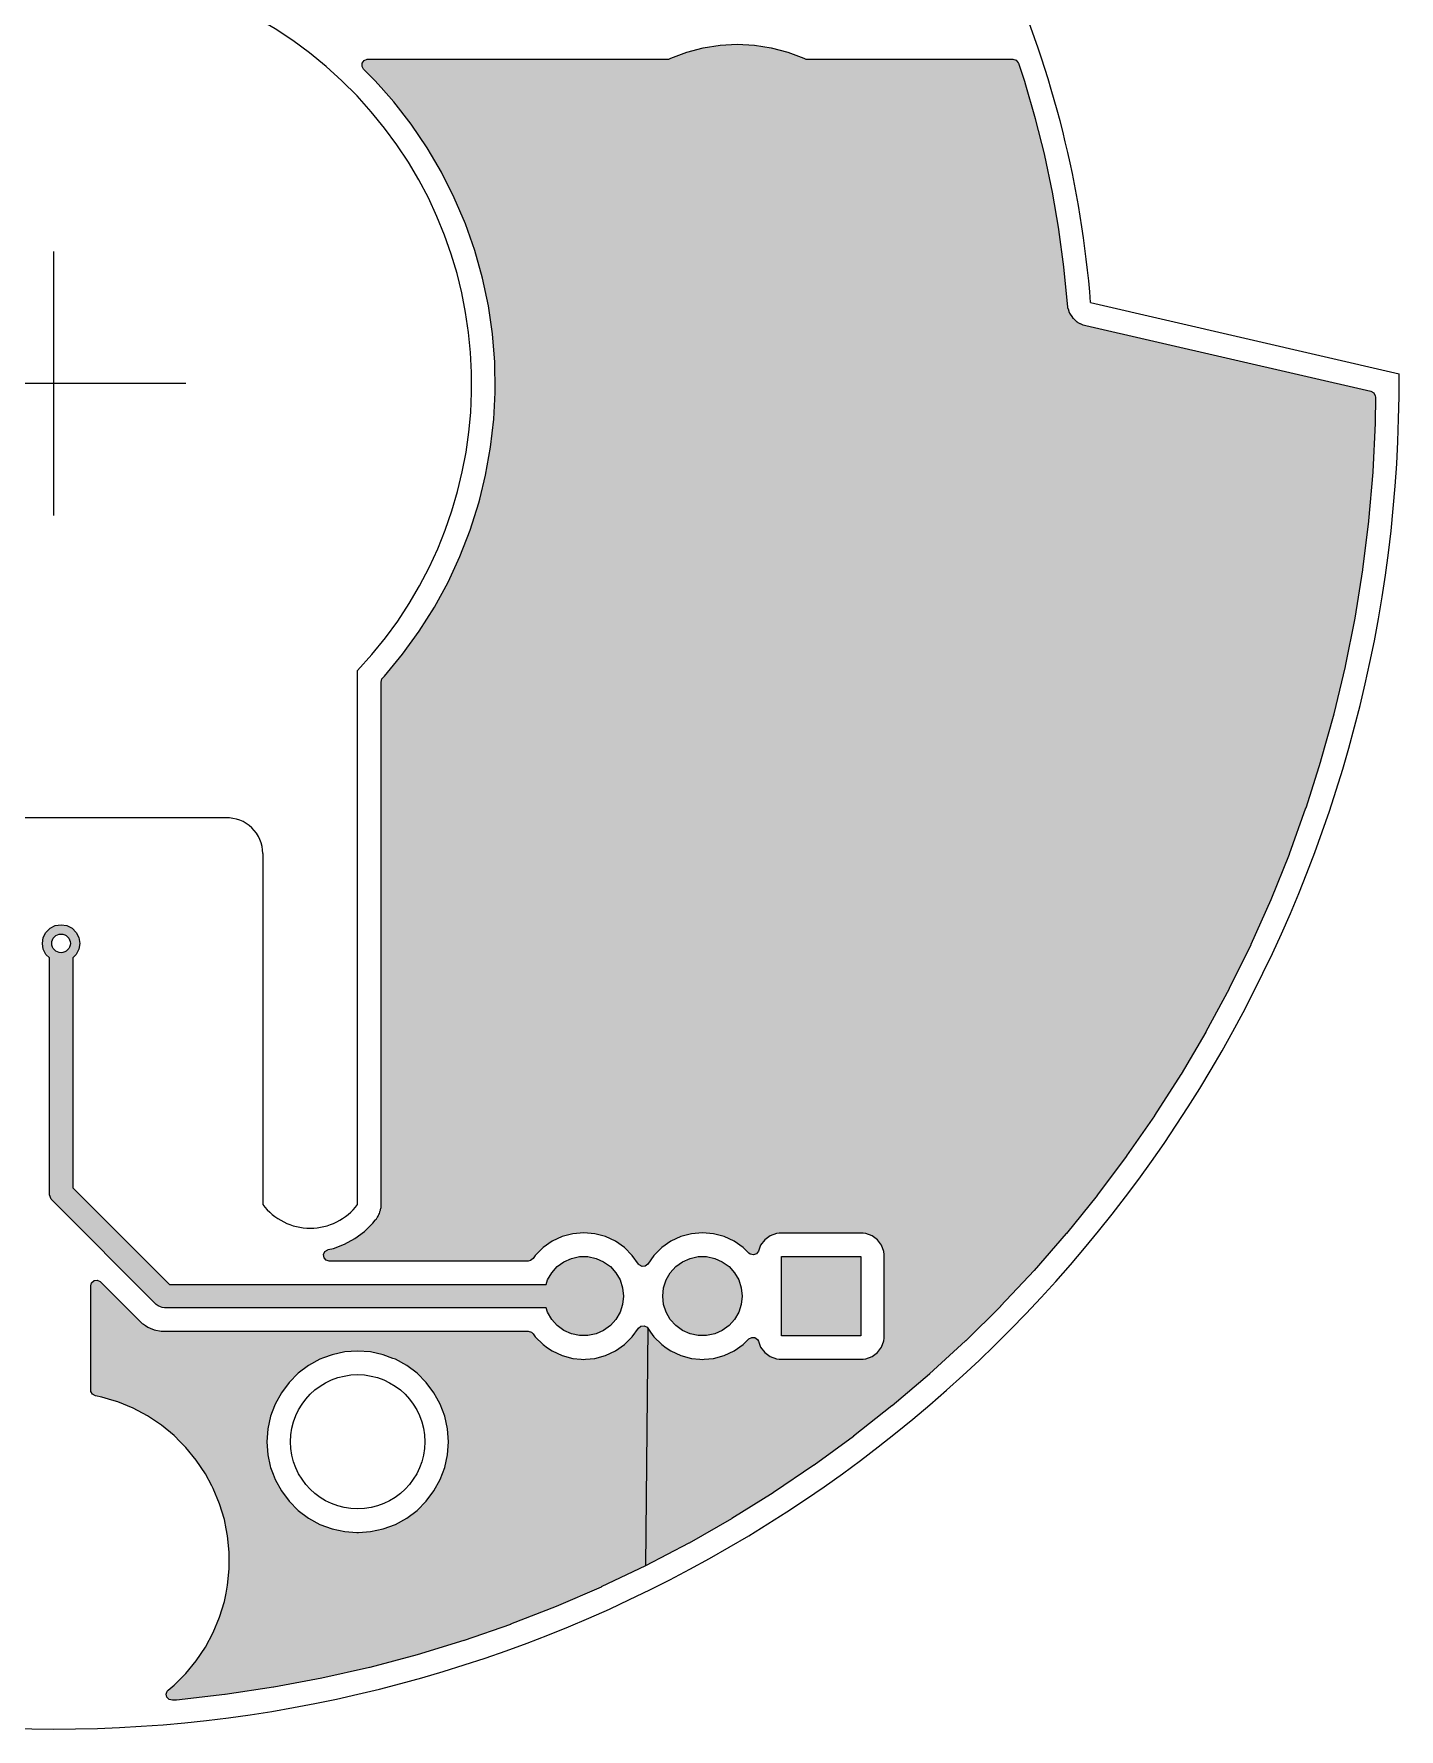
# Model space of a CAD drawing. Header units: millimetres. Extents: x -3894 to -3474, y -291 to 6.
# Drawn here: x -3616.8 to -3558.3, y -132.5 to -59.9 of the extents above; entities that cross this region are included whole.
import ezdxf

# ---------------------------------------------------------------- set-up
doc = ezdxf.new("R2010")
doc.units = ezdxf.units.MM
doc.layers.add('BLACK', color=7, linetype='Continuous')

msp = doc.modelspace()

# ---------------------------------------------------------------- hatches: boundary and pattern name
h = msp.add_hatch(color=256)
h.dxf.hatch_style = 1
h.paths.add_polyline_path([(-3564.667, -98.941), (-3564.663, -98.932), (-3563.811, -97.022), (-3563.807, -97.013), (-3563.026, -95.072), (-3563.023, -95.064), (-3562.314, -93.095), (-3562.311, -93.086), (-3561.676, -91.093), (-3561.673, -91.084), (-3561.113, -89.068), (-3561.11, -89.059), (-3560.625, -87.024), (-3560.623, -87.015), (-3560.214, -84.963), (-3560.212, -84.954), (-3559.879, -82.889), (-3559.878, -82.88), (-3559.621, -80.803), (-3559.62, -80.794), (-3559.442, -78.709), (-3559.441, -78.7), (-3559.34, -76.61), (-3559.339, -76.601), (-3559.327, -75.491), (-3559.332, -75.438), (-3559.397, -75.315), (-3559.519, -75.246), (-3571.721, -72.43), (-3571.732, -72.427), (-3571.732, -72.427), (-3571.839, -72.408), (-3571.873, -72.396), (-3571.969, -72.345), (-3571.978, -72.34), (-3572.076, -72.293), (-3572.106, -72.273), (-3572.186, -72.199), (-3572.193, -72.192), (-3572.276, -72.121), (-3572.299, -72.094), (-3572.357, -72.002), (-3572.363, -71.993), (-3572.425, -71.903), (-3572.44, -71.871), (-3572.472, -71.767), (-3572.475, -71.757), (-3572.51, -71.658), (-3572.511, -71.656), (-3572.518, -71.619), (-3572.522, -71.519), (-3572.523, -71.504), (-3572.676, -69.922), (-3572.677, -69.913), (-3572.891, -68.321), (-3572.892, -68.312), (-3573.165, -66.729), (-3573.167, -66.72), (-3573.498, -65.148), (-3573.5, -65.139), (-3573.89, -63.58), (-3573.892, -63.571), (-3574.339, -62.028), (-3574.342, -62.019), (-3574.611, -61.204), (-3574.621, -61.179), (-3574.713, -61.074), (-3574.847, -61.034), (-3583.713, -61.034), (-3583.801, -60.989), (-3584.485, -60.727), (-3585.193, -60.537), (-3585.917, -60.423), (-3586.648, -60.384), (-3587.38, -60.423), (-3588.104, -60.537), (-3588.812, -60.727), (-3589.496, -60.989), (-3589.584, -61.034), (-3602.475, -61.034), (-3602.494, -61.035), (-3602.625, -61.084), (-3602.708, -61.196), (-3602.718, -61.336), (-3602.65, -61.458), (-3602.164, -61.941), (-3601.902, -62.238), (-3601.358, -62.853), (-3600.613, -63.814), (-3599.93, -64.822), (-3599.744, -65.139), (-3599.314, -65.871), (-3598.767, -66.958), (-3598.291, -68.077), (-3597.887, -69.225), (-3597.559, -70.397), (-3597.306, -71.587), (-3597.131, -72.791), (-3597.033, -74.004), (-3597.014, -75.221), (-3597.017, -75.291), (-3597.073, -76.436), (-3597.21, -77.645), (-3597.425, -78.843), (-3597.676, -79.861), (-3597.716, -80.024), (-3598.082, -81.185), (-3598.523, -82.319), (-3599.035, -83.423), (-3599.618, -84.491), (-3600.268, -85.52), (-3600.982, -86.504), (-3601.759, -87.441), (-3601.836, -87.522), (-3601.864, -87.559), (-3601.903, -87.693), (-3601.903, -109.968), (-3601.901, -110.003), (-3601.895, -110.045), (-3601.902, -110.102), (-3601.903, -110.131), (-3601.903, -110.188), (-3601.915, -110.23), (-3601.921, -110.264), (-3601.926, -110.307), (-3601.948, -110.36), (-3601.957, -110.388), (-3601.972, -110.443), (-3601.993, -110.48), (-3602.009, -110.512), (-3602.025, -110.551), (-3602.059, -110.597), (-3602.075, -110.622), (-3602.103, -110.671), (-3602.134, -110.701), (-3602.157, -110.728), (-3602.255, -110.859), (-3602.614, -111.217), (-3603.019, -111.52), (-3603.463, -111.762), (-3603.937, -111.939), (-3604.17, -111.989), (-3604.187, -111.994), (-3604.305, -112.069), (-3604.363, -112.196), (-3604.343, -112.335), (-3604.252, -112.44), (-3604.118, -112.48), (-3595.597, -112.48), (-3595.503, -112.461), (-3595.394, -112.374), (-3595.299, -112.238), (-3594.965, -111.904), (-3594.578, -111.633), (-3594.149, -111.433), (-3593.693, -111.311), (-3593.222, -111.269), (-3592.751, -111.311), (-3592.295, -111.433), (-3591.866, -111.633), (-3591.479, -111.904), (-3591.145, -112.238), (-3590.885, -112.609), (-3590.852, -112.648), (-3590.727, -112.711), (-3590.588, -112.696), (-3590.479, -112.609), (-3590.219, -112.238), (-3589.885, -111.904), (-3589.498, -111.633), (-3589.069, -111.433), (-3588.613, -111.311), (-3588.142, -111.269), (-3587.671, -111.311), (-3587.215, -111.433), (-3586.786, -111.633), (-3586.399, -111.904), (-3586.155, -112.148), (-3586.099, -112.19), (-3585.962, -112.22), (-3585.831, -112.171), (-3585.748, -112.059), (-3585.65, -111.796), (-3585.477, -111.566), (-3585.247, -111.393), (-3584.977, -111.293), (-3584.858, -111.28), (-3584.858, -111.28), (-3581.266, -111.28), (-3581.266, -111.28), (-3581.266, -111.28), (-3581.266, -111.28), (-3581.147, -111.293), (-3581.147, -111.293), (-3580.877, -111.393), (-3580.647, -111.566), (-3580.474, -111.796), (-3580.374, -112.066), (-3580.371, -112.088), (-3580.361, -112.185), (-3580.361, -115.777), (-3580.374, -115.896), (-3580.474, -116.165), (-3580.647, -116.396), (-3580.877, -116.568), (-3581.147, -116.669), (-3581.266, -116.682), (-3584.858, -116.682), (-3584.963, -116.67), (-3584.977, -116.669), (-3584.977, -116.669), (-3585.247, -116.568), (-3585.477, -116.396), (-3585.65, -116.165), (-3585.748, -115.903), (-3585.781, -115.841), (-3585.893, -115.757), (-3586.033, -115.747), (-3586.155, -115.814), (-3586.399, -116.058), (-3586.786, -116.329), (-3587.215, -116.529), (-3587.671, -116.651), (-3588.064, -116.685), (-3588.142, -116.692), (-3588.249, -116.683), (-3588.613, -116.651), (-3589.069, -116.529), (-3589.498, -116.329), (-3589.691, -116.193), (-3589.885, -116.058), (-3590.219, -115.724), (-3590.361, -115.521), (-3590.479, -115.352), (-3590.583, -125.529), (-3590.575, -125.525), (-3588.721, -124.554), (-3588.713, -124.549), (-3586.897, -123.51), (-3586.89, -123.505), (-3585.113, -122.399), (-3585.106, -122.394), (-3583.372, -121.223), (-3583.364, -121.218), (-3581.675, -119.983), (-3581.668, -119.978), (-3580.026, -118.681), (-3580.019, -118.675), (-3578.426, -117.319), (-3578.419, -117.312), (-3576.877, -115.898), (-3576.871, -115.891), (-3575.383, -114.42), (-3575.377, -114.414), (-3573.944, -112.888), (-3573.938, -112.882), (-3572.564, -111.304), (-3572.558, -111.297), (-3571.243, -109.67), (-3571.237, -109.663), (-3569.983, -107.988), (-3569.978, -107.98), (-3568.787, -106.26), (-3568.782, -106.252), (-3567.656, -104.489), (-3567.651, -104.481), (-3566.591, -102.677), (-3566.587, -102.669), (-3565.595, -100.827), (-3565.59, -100.818)])
h = msp.add_hatch(color=256)
h.dxf.hatch_style = 1
h.paths.add_polyline_path([(-3581.362, -112.281), (-3584.762, -112.281), (-3584.762, -115.681), (-3581.362, -115.681)])
h.paths.add_polyline_path([(-3586.479, -113.627), (-3586.589, -113.289), (-3586.767, -112.982), (-3587.004, -112.717), (-3587.292, -112.509), (-3587.617, -112.364), (-3587.964, -112.29), (-3588.32, -112.29), (-3588.667, -112.364), (-3588.992, -112.509), (-3589.28, -112.717), (-3589.517, -112.982), (-3589.695, -113.289), (-3589.805, -113.627), (-3589.842, -113.981), (-3589.805, -114.334), (-3589.695, -114.672), (-3589.517, -114.98), (-3589.28, -115.244), (-3588.992, -115.453), (-3588.667, -115.598), (-3588.32, -115.671), (-3587.964, -115.671), (-3587.617, -115.598), (-3587.292, -115.453), (-3587.004, -115.244), (-3586.767, -114.98), (-3586.589, -114.672), (-3586.479, -114.334), (-3586.442, -113.981)])
h.paths.add_polyline_path([(-3591.522, -113.981), (-3591.559, -113.627), (-3591.669, -113.289), (-3591.847, -112.982), (-3592.084, -112.717), (-3592.372, -112.509), (-3592.697, -112.364), (-3593.044, -112.29), (-3593.4, -112.29), (-3593.747, -112.364), (-3594.072, -112.509), (-3594.36, -112.717), (-3594.597, -112.982), (-3594.775, -113.289), (-3594.837, -113.481), (-3610.965, -113.481), (-3615.104, -109.341), (-3615.104, -99.498), (-3614.957, -99.351), (-3614.844, -99.127), (-3614.804, -98.88), (-3614.844, -98.633), (-3614.957, -98.41), (-3615.134, -98.233), (-3615.357, -98.119), (-3615.604, -98.08), (-3615.852, -98.119), (-3616.075, -98.233), (-3616.252, -98.41), (-3616.365, -98.633), (-3616.404, -98.88), (-3616.365, -99.127), (-3616.252, -99.351), (-3616.104, -99.498), (-3616.104, -109.548), (-3616.095, -109.646), (-3616.02, -109.826), (-3615.958, -109.902), (-3611.526, -114.334), (-3611.45, -114.397), (-3611.344, -114.44), (-3611.27, -114.471), (-3611.172, -114.481), (-3594.837, -114.481), (-3594.775, -114.672), (-3594.597, -114.98), (-3594.36, -115.244), (-3594.072, -115.453), (-3593.747, -115.598), (-3593.4, -115.671), (-3593.044, -115.671), (-3592.697, -115.598), (-3592.372, -115.453), (-3592.084, -115.244), (-3591.847, -114.98), (-3591.669, -114.672), (-3591.559, -114.334)])
h.paths.add_polyline_path([(-3616.004, -98.88, -1), (-3615.204, -98.88, -1)], flags=16)
h = msp.add_hatch(color=256)
h.dxf.hatch_style = 1
h.paths.add_polyline_path([(-3590.479, -115.352), (-3590.512, -115.314), (-3590.637, -115.251), (-3590.776, -115.265), (-3590.885, -115.352), (-3591.145, -115.724), (-3591.479, -116.058), (-3591.866, -116.329), (-3592.295, -116.529), (-3592.751, -116.651), (-3593.144, -116.685), (-3593.222, -116.692), (-3593.329, -116.683), (-3593.693, -116.651), (-3594.149, -116.529), (-3594.578, -116.329), (-3594.771, -116.193), (-3594.965, -116.058), (-3595.299, -115.724), (-3595.394, -115.588), (-3595.463, -115.521), (-3595.597, -115.482), (-3611.024, -115.482), (-3611.32, -115.482), (-3611.32, -115.482), (-3611.32, -115.482), (-3611.61, -115.424), (-3611.783, -115.352), (-3611.883, -115.311), (-3611.981, -115.245), (-3612.07, -115.186), (-3612.129, -115.147), (-3613.911, -113.364), (-3613.924, -113.352), (-3614.051, -113.294), (-3614.19, -113.314), (-3614.295, -113.406), (-3614.334, -113.54), (-3614.334, -118.003), (-3614.328, -118.06), (-3614.259, -118.182), (-3614.135, -118.247), (-3613.853, -118.303), (-3613.426, -118.432), (-3613.176, -118.508), (-3612.522, -118.779), (-3612.522, -118.779), (-3611.898, -119.112), (-3611.31, -119.505), (-3610.763, -119.954), (-3610.501, -120.216), (-3610.262, -120.455), (-3609.814, -121.001), (-3609.421, -121.59), (-3609.15, -122.096), (-3609.087, -122.214), (-3608.816, -122.867), (-3608.611, -123.544), (-3608.531, -123.944), (-3608.473, -124.238), (-3608.403, -124.943), (-3608.403, -125.65), (-3608.473, -126.354), (-3608.541, -126.698), (-3608.611, -127.048), (-3608.816, -127.725), (-3609.087, -128.379), (-3609.421, -129.003), (-3609.814, -129.591), (-3610.262, -130.138), (-3610.763, -130.638), (-3611.014, -130.844), (-3611.055, -130.888), (-3611.104, -131.019), (-3611.074, -131.155), (-3610.975, -131.254), (-3610.838, -131.283), (-3610.674, -131.271), (-3610.665, -131.27), (-3608.585, -131.038), (-3608.576, -131.036), (-3606.507, -130.727), (-3606.498, -130.725), (-3604.442, -130.339), (-3604.433, -130.337), (-3602.392, -129.875), (-3602.383, -129.873), (-3600.361, -129.335), (-3600.352, -129.333), (-3598.352, -128.72), (-3598.343, -128.717), (-3596.366, -128.031), (-3596.358, -128.028), (-3594.408, -127.269), (-3594.399, -127.265), (-3592.479, -126.434), (-3592.471, -126.431), (-3590.583, -125.529)])
h.paths.add_polyline_path([(-3599.059, -120.769), (-3599.177, -121.311), (-3599.371, -121.83), (-3599.637, -122.316), (-3599.969, -122.76), (-3600.361, -123.152), (-3600.804, -123.484), (-3601.291, -123.75), (-3601.81, -123.944), (-3602.352, -124.061), (-3602.868, -124.098), (-3602.904, -124.101), (-3602.944, -124.098), (-3603.457, -124.061), (-3603.999, -123.944), (-3604.518, -123.75), (-3605.005, -123.484), (-3605.448, -123.152), (-3605.84, -122.76), (-3606.172, -122.316), (-3606.438, -121.83), (-3606.521, -121.608), (-3606.632, -121.311), (-3606.644, -121.255), (-3606.75, -120.769), (-3606.789, -120.216), (-3606.75, -119.663), (-3606.632, -119.122), (-3606.465, -118.675), (-3606.438, -118.603), (-3606.172, -118.116), (-3605.84, -117.672), (-3605.448, -117.281), (-3605.005, -116.948), (-3604.518, -116.683), (-3604.373, -116.628), (-3603.999, -116.489), (-3603.457, -116.371), (-3602.904, -116.332), (-3602.352, -116.371), (-3601.81, -116.489), (-3601.81, -116.489), (-3601.392, -116.645), (-3601.291, -116.683), (-3601.291, -116.683), (-3600.804, -116.948), (-3600.361, -117.281), (-3599.969, -117.672), (-3599.637, -118.116), (-3599.507, -118.354), (-3599.371, -118.603), (-3599.177, -119.122), (-3599.059, -119.663), (-3599.02, -120.216)], flags=16)
h.paths.add_polyline_path([(-3605.778, -120.216, -1), (-3600.031, -120.216, -1)], flags=0)

# ---------------------------------------------------------------- linework, layer by layer
for p, q in [((-3615.915, -74.913), (-3615.915, -69.256)), ((-3615.915, -74.913), (-3621.573, -74.913)), ((-3615.915, -80.57), (-3615.915, -74.913)), ((-3610.258, -74.913), (-3615.915, -74.913)), ((-3590.479, -115.352), (-3590.583, -125.529))]:
    msp.add_line(p, q)
at = {"layer": 'BLACK', "linetype": 'Continuous'}
for p, q in [((-3589.496, -60.989), (-3588.812, -60.727)), ((-3588.812, -60.727), (-3588.104, -60.537)), ((-3588.104, -60.537), (-3587.38, -60.423)), ((-3587.38, -60.423), (-3586.648, -60.384)), ((-3586.648, -60.384), (-3585.917, -60.423)), ((-3585.917, -60.423), (-3585.193, -60.537)), ((-3585.193, -60.537), (-3584.485, -60.727)), ((-3584.485, -60.727), (-3583.801, -60.989)), ((-3602.718, -61.336), (-3602.708, -61.196)), ((-3602.65, -61.458), (-3602.718, -61.336)), ((-3602.708, -61.196), (-3602.625, -61.084)), ((-3602.164, -61.941), (-3602.65, -61.458)), ((-3602.625, -61.084), (-3602.494, -61.035)), ((-3602.494, -61.035), (-3602.475, -61.034)), ((-3602.475, -61.034), (-3589.584, -61.034)), ((-3589.584, -61.034), (-3589.496, -60.989)), ((-3583.801, -60.989), (-3583.713, -61.034)), ((-3583.713, -61.034), (-3574.847, -61.034)), ((-3574.847, -61.034), (-3574.713, -61.074)), ((-3574.713, -61.074), (-3574.621, -61.179)), ((-3574.621, -61.179), (-3574.611, -61.204)), ((-3574.611, -61.204), (-3574.342, -62.019)), ((-3601.902, -62.238), (-3602.164, -61.941)), ((-3602.164, -61.941), (-3602.164, -61.941)), ((-3601.358, -62.853), (-3601.902, -62.238)), ((-3574.342, -62.019), (-3574.339, -62.028)), ((-3574.339, -62.028), (-3573.892, -63.571)), ((-3600.613, -63.814), (-3601.358, -62.853)), ((-3601.358, -62.853), (-3601.358, -62.853)), ((-3601.358, -62.853), (-3601.358, -62.853)), ((-3599.93, -64.821), (-3600.613, -63.814)), ((-3600.613, -63.814), (-3600.613, -63.814)), ((-3600.613, -63.814), (-3600.613, -63.814)), ((-3600.613, -63.814), (-3600.613, -63.814)), ((-3573.892, -63.571), (-3573.89, -63.58)), ((-3573.89, -63.58), (-3573.5, -65.139)), ((-3599.93, -64.822), (-3599.93, -64.821)), ((-3599.744, -65.139), (-3599.93, -64.822)), ((-3599.93, -64.822), (-3599.93, -64.822)), ((-3599.314, -65.871), (-3599.744, -65.139)), ((-3573.5, -65.139), (-3573.498, -65.148)), ((-3573.498, -65.148), (-3573.167, -66.72)), ((-3598.767, -66.958), (-3599.314, -65.871)), ((-3599.314, -65.871), (-3599.314, -65.871)), ((-3599.314, -65.871), (-3599.314, -65.871)), ((-3573.167, -66.72), (-3573.165, -66.729)), ((-3573.165, -66.729), (-3572.892, -68.312)), ((-3598.291, -68.077), (-3598.767, -66.958)), ((-3597.887, -69.225), (-3598.291, -68.077)), ((-3572.892, -68.312), (-3572.891, -68.321)), ((-3572.891, -68.321), (-3572.677, -69.913)), ((-3597.559, -70.397), (-3597.887, -69.225)), ((-3572.677, -69.913), (-3572.676, -69.922)), ((-3572.676, -69.922), (-3572.523, -71.504)), ((-3597.306, -71.587), (-3597.559, -70.397)), ((-3597.131, -72.791), (-3597.306, -71.587)), ((-3572.523, -71.504), (-3572.522, -71.519)), ((-3572.522, -71.519), (-3572.518, -71.615)), ((-3572.518, -71.615), (-3572.516, -71.631)), ((-3572.516, -71.631), (-3572.516, -71.631)), ((-3572.516, -71.631), (-3572.514, -71.642)), ((-3572.514, -71.642), (-3572.514, -71.642)), ((-3572.514, -71.642), (-3572.51, -71.658)), ((-3572.51, -71.658), (-3572.51, -71.658)), ((-3572.51, -71.658), (-3572.51, -71.658)), ((-3572.51, -71.658), (-3572.475, -71.757)), ((-3572.475, -71.757), (-3572.472, -71.767)), ((-3572.472, -71.767), (-3572.441, -71.867)), ((-3571.522, -71.448), (-3558.314, -74.497)), ((-3572.441, -71.867), (-3572.434, -71.882)), ((-3572.434, -71.882), (-3572.435, -71.882)), ((-3572.435, -71.882), (-3572.43, -71.892)), ((-3572.43, -71.892), (-3572.43, -71.892)), ((-3572.43, -71.892), (-3572.422, -71.906)), ((-3572.422, -71.906), (-3572.363, -71.993)), ((-3572.363, -71.993), (-3572.357, -72.002)), ((-3572.357, -72.002), (-3572.302, -72.091)), ((-3572.302, -72.091), (-3572.291, -72.103)), ((-3572.291, -72.103), (-3572.291, -72.103)), ((-3572.291, -72.103), (-3572.284, -72.111)), ((-3572.284, -72.111), (-3572.284, -72.111)), ((-3572.284, -72.111), (-3572.273, -72.123)), ((-3572.273, -72.123), (-3572.193, -72.192)), ((-3572.193, -72.192), (-3572.186, -72.199)), ((-3572.186, -72.199), (-3572.109, -72.27)), ((-3572.109, -72.27), (-3572.109, -72.27)), ((-3572.109, -72.27), (-3572.109, -72.27)), ((-3572.109, -72.27), (-3572.096, -72.28)), ((-3572.096, -72.28), (-3572.096, -72.28)), ((-3572.096, -72.28), (-3572.087, -72.286)), ((-3572.087, -72.286), (-3572.087, -72.286)), ((-3572.087, -72.286), (-3572.073, -72.295)), ((-3572.073, -72.295), (-3571.978, -72.34)), ((-3571.978, -72.34), (-3571.969, -72.345)), ((-3571.969, -72.345), (-3571.876, -72.394)), ((-3571.876, -72.394), (-3571.861, -72.4)), ((-3571.861, -72.4), (-3571.861, -72.4)), ((-3571.861, -72.4), (-3571.851, -72.403)), ((-3571.851, -72.403), (-3571.851, -72.403)), ((-3571.851, -72.403), (-3571.835, -72.408)), ((-3571.835, -72.408), (-3571.835, -72.408)), ((-3571.835, -72.408), (-3571.732, -72.427)), ((-3571.732, -72.427), (-3571.732, -72.427)), ((-3571.732, -72.427), (-3571.721, -72.43)), ((-3571.721, -72.43), (-3559.519, -75.246)), ((-3597.033, -74.004), (-3597.131, -72.791)), ((-3597.014, -75.221), (-3597.033, -74.004)), ((-3597.073, -76.436), (-3597.017, -75.291)), ((-3597.017, -75.291), (-3597.014, -75.221)), ((-3597.014, -75.221), (-3597.014, -75.221)), ((-3597.014, -75.221), (-3597.014, -75.221)), ((-3559.519, -75.246), (-3559.397, -75.315)), ((-3559.397, -75.315), (-3559.332, -75.438)), ((-3559.332, -75.438), (-3559.327, -75.491)), ((-3559.327, -75.491), (-3559.339, -76.601)), ((-3597.21, -77.645), (-3597.073, -76.436)), ((-3559.34, -76.61), (-3559.441, -78.7)), ((-3559.339, -76.601), (-3559.34, -76.61)), ((-3597.425, -78.843), (-3597.21, -77.645)), ((-3597.676, -79.861), (-3597.425, -78.843)), ((-3597.425, -78.843), (-3597.425, -78.843)), ((-3559.442, -78.709), (-3559.62, -80.794)), ((-3559.441, -78.7), (-3559.442, -78.709)), ((-3598.082, -81.185), (-3597.716, -80.024)), ((-3597.716, -80.024), (-3597.676, -79.861)), ((-3598.523, -82.319), (-3598.082, -81.185)), ((-3559.621, -80.803), (-3559.878, -82.88)), ((-3559.62, -80.794), (-3559.621, -80.803)), ((-3599.035, -83.423), (-3598.523, -82.319)), ((-3599.618, -84.491), (-3599.035, -83.423)), ((-3559.879, -82.889), (-3560.212, -84.954)), ((-3559.878, -82.88), (-3559.879, -82.889)), ((-3600.268, -85.52), (-3599.618, -84.491)), ((-3600.982, -86.504), (-3600.268, -85.52)), ((-3560.214, -84.963), (-3560.623, -87.015)), ((-3560.212, -84.954), (-3560.214, -84.963)), ((-3601.759, -87.441), (-3600.982, -86.504)), ((-3560.625, -87.024), (-3561.11, -89.059)), ((-3560.623, -87.015), (-3560.625, -87.024)), ((-3602.904, -110.056), (-3602.904, -87.196)), ((-3601.903, -87.693), (-3601.864, -87.559)), ((-3601.903, -109.968), (-3601.903, -87.693)), ((-3601.864, -87.559), (-3601.836, -87.522)), ((-3601.836, -87.522), (-3601.759, -87.441)), ((-3561.113, -89.068), (-3561.673, -91.084)), ((-3561.11, -89.059), (-3561.113, -89.068)), ((-3561.676, -91.093), (-3562.311, -93.086)), ((-3561.673, -91.084), (-3561.676, -91.093)), ((-3608.549, -93.509), (-3622.711, -93.509)), ((-3562.314, -93.095), (-3563.023, -95.064)), ((-3562.311, -93.086), (-3562.314, -93.095)), ((-3606.968, -95.032), (-3606.968, -110.056)), ((-3563.023, -95.064), (-3563.026, -95.072)), ((-3563.026, -95.072), (-3563.807, -97.013)), ((-3563.811, -97.022), (-3564.663, -98.932)), ((-3563.807, -97.013), (-3563.811, -97.022)), ((-3616.404, -98.88), (-3616.365, -98.633)), ((-3616.365, -98.633), (-3616.252, -98.41)), ((-3616.252, -98.41), (-3616.075, -98.233)), ((-3616.075, -98.233), (-3615.852, -98.119)), ((-3615.852, -98.119), (-3615.604, -98.08)), ((-3615.604, -98.08), (-3615.357, -98.119)), ((-3615.357, -98.119), (-3615.134, -98.233)), ((-3615.134, -98.233), (-3614.957, -98.41)), ((-3614.957, -98.41), (-3614.844, -98.633)), ((-3614.844, -98.633), (-3614.804, -98.88)), ((-3616.365, -99.127), (-3616.404, -98.88)), ((-3616.252, -99.351), (-3616.365, -99.127)), ((-3616.104, -99.498), (-3616.252, -99.351)), ((-3614.957, -99.351), (-3615.104, -99.498)), ((-3614.844, -99.127), (-3614.957, -99.351)), ((-3614.804, -98.88), (-3614.844, -99.127)), ((-3564.667, -98.941), (-3565.59, -100.818)), ((-3564.663, -98.932), (-3564.667, -98.941)), ((-3616.104, -109.548), (-3616.104, -99.498)), ((-3615.104, -99.498), (-3615.104, -109.341)), ((-3565.595, -100.827), (-3566.587, -102.669)), ((-3565.59, -100.818), (-3565.595, -100.827)), ((-3566.591, -102.677), (-3567.651, -104.481)), ((-3566.587, -102.669), (-3566.591, -102.677)), ((-3567.656, -104.489), (-3568.782, -106.252)), ((-3567.651, -104.481), (-3567.656, -104.489)), ((-3568.787, -106.26), (-3569.978, -107.98)), ((-3568.782, -106.252), (-3568.787, -106.26)), ((-3569.983, -107.988), (-3571.237, -109.663)), ((-3569.978, -107.98), (-3569.983, -107.988)), ((-3616.095, -109.646), (-3616.104, -109.548)), ((-3615.104, -109.341), (-3610.965, -113.481)), ((-3616.02, -109.826), (-3616.095, -109.646)), ((-3615.958, -109.902), (-3616.02, -109.826)), ((-3616.02, -109.826), (-3616.02, -109.826)), ((-3611.526, -114.334), (-3615.958, -109.902)), ((-3601.926, -110.307), (-3601.921, -110.264)), ((-3601.921, -110.264), (-3601.915, -110.23)), ((-3601.915, -110.23), (-3601.903, -110.188)), ((-3601.901, -110.003), (-3601.903, -109.968)), ((-3601.903, -110.131), (-3601.902, -110.102)), ((-3601.903, -110.188), (-3601.903, -110.131)), ((-3601.902, -110.102), (-3601.895, -110.045)), ((-3601.895, -110.045), (-3601.901, -110.003)), ((-3571.243, -109.67), (-3572.558, -111.297)), ((-3571.237, -109.663), (-3571.243, -109.67)), ((-3602.614, -111.217), (-3602.255, -110.859)), ((-3602.255, -110.859), (-3602.157, -110.728)), ((-3602.157, -110.728), (-3602.134, -110.701)), ((-3602.134, -110.701), (-3602.103, -110.671)), ((-3602.103, -110.671), (-3602.075, -110.622)), ((-3602.075, -110.622), (-3602.059, -110.597)), ((-3602.059, -110.597), (-3602.025, -110.551)), ((-3602.025, -110.551), (-3602.009, -110.512)), ((-3602.009, -110.512), (-3601.993, -110.48)), ((-3601.993, -110.48), (-3601.972, -110.443)), ((-3601.972, -110.443), (-3601.957, -110.388)), ((-3601.957, -110.388), (-3601.948, -110.36)), ((-3601.948, -110.36), (-3601.926, -110.307)), ((-3603.463, -111.762), (-3603.019, -111.52)), ((-3603.019, -111.52), (-3602.614, -111.217)), ((-3594.578, -111.633), (-3594.965, -111.904)), ((-3594.149, -111.433), (-3594.578, -111.633)), ((-3594.578, -111.633), (-3594.578, -111.633)), ((-3593.693, -111.311), (-3594.149, -111.433)), ((-3594.149, -111.433), (-3594.149, -111.433)), ((-3593.222, -111.269), (-3593.693, -111.311)), ((-3593.693, -111.311), (-3593.693, -111.311)), ((-3592.751, -111.311), (-3593.222, -111.269)), ((-3593.222, -111.269), (-3593.222, -111.269)), ((-3592.295, -111.433), (-3592.751, -111.311)), ((-3592.751, -111.311), (-3592.751, -111.311)), ((-3591.866, -111.633), (-3592.295, -111.433)), ((-3592.295, -111.433), (-3592.295, -111.433)), ((-3592.295, -111.433), (-3592.295, -111.433)), ((-3591.479, -111.904), (-3591.866, -111.633)), ((-3591.866, -111.633), (-3591.866, -111.633)), ((-3591.866, -111.633), (-3591.866, -111.633)), ((-3589.498, -111.633), (-3589.885, -111.904)), ((-3589.069, -111.433), (-3589.498, -111.633)), ((-3589.498, -111.633), (-3589.498, -111.633)), ((-3588.613, -111.311), (-3589.069, -111.433)), ((-3589.069, -111.433), (-3589.069, -111.433)), ((-3588.142, -111.269), (-3588.613, -111.311)), ((-3588.613, -111.311), (-3588.613, -111.311)), ((-3587.671, -111.311), (-3588.142, -111.269)), ((-3588.142, -111.269), (-3588.142, -111.269)), ((-3587.215, -111.433), (-3587.671, -111.311)), ((-3587.671, -111.311), (-3587.671, -111.311)), ((-3586.786, -111.633), (-3587.215, -111.433)), ((-3587.215, -111.433), (-3587.215, -111.433)), ((-3587.215, -111.433), (-3587.215, -111.433)), ((-3586.399, -111.904), (-3586.786, -111.633)), ((-3586.786, -111.633), (-3586.786, -111.633)), ((-3586.786, -111.633), (-3586.786, -111.633)), ((-3585.477, -111.566), (-3585.65, -111.796)), ((-3585.247, -111.393), (-3585.477, -111.566)), ((-3585.477, -111.566), (-3585.477, -111.566)), ((-3584.977, -111.293), (-3585.247, -111.393)), ((-3585.247, -111.393), (-3585.247, -111.393)), ((-3584.858, -111.28), (-3584.977, -111.293)), ((-3581.266, -111.28), (-3584.858, -111.28)), ((-3584.858, -111.28), (-3584.858, -111.28)), ((-3581.147, -111.293), (-3581.266, -111.28)), ((-3581.266, -111.28), (-3581.266, -111.28)), ((-3581.266, -111.28), (-3581.266, -111.28)), ((-3581.266, -111.28), (-3581.266, -111.28)), ((-3580.877, -111.393), (-3581.147, -111.293)), ((-3581.147, -111.293), (-3581.147, -111.293)), ((-3580.647, -111.566), (-3580.877, -111.393)), ((-3580.877, -111.393), (-3580.877, -111.393)), ((-3580.474, -111.796), (-3580.647, -111.566)), ((-3580.647, -111.566), (-3580.647, -111.566)), ((-3572.564, -111.304), (-3573.938, -112.882)), ((-3572.558, -111.297), (-3572.564, -111.304)), ((-3604.363, -112.196), (-3604.305, -112.069)), ((-3604.343, -112.335), (-3604.363, -112.196)), ((-3604.252, -112.44), (-3604.343, -112.335)), ((-3604.305, -112.069), (-3604.187, -111.994)), ((-3604.118, -112.48), (-3604.252, -112.44)), ((-3604.187, -111.994), (-3604.17, -111.989)), ((-3604.17, -111.989), (-3603.937, -111.939)), ((-3595.597, -112.48), (-3604.118, -112.48)), ((-3603.937, -111.939), (-3603.463, -111.762)), ((-3595.503, -112.461), (-3595.597, -112.48)), ((-3595.394, -112.374), (-3595.503, -112.461)), ((-3595.299, -112.238), (-3595.394, -112.374)), ((-3594.965, -111.904), (-3595.299, -112.238)), ((-3594.072, -112.509), (-3593.747, -112.364)), ((-3593.747, -112.364), (-3593.4, -112.29)), ((-3593.4, -112.29), (-3593.044, -112.29)), ((-3593.044, -112.29), (-3592.697, -112.364)), ((-3592.697, -112.364), (-3592.372, -112.509)), ((-3591.145, -112.238), (-3591.479, -111.904)), ((-3591.479, -111.904), (-3591.479, -111.904)), ((-3590.885, -112.609), (-3591.145, -112.238)), ((-3590.219, -112.238), (-3590.479, -112.609)), ((-3589.885, -111.904), (-3590.219, -112.238)), ((-3588.992, -112.509), (-3588.667, -112.364)), ((-3588.667, -112.364), (-3588.32, -112.29)), ((-3588.32, -112.29), (-3587.964, -112.29)), ((-3587.964, -112.29), (-3587.617, -112.364)), ((-3587.617, -112.364), (-3587.292, -112.509)), ((-3586.155, -112.148), (-3586.399, -111.904)), ((-3586.399, -111.904), (-3586.399, -111.904)), ((-3586.099, -112.19), (-3586.155, -112.148)), ((-3585.962, -112.22), (-3586.099, -112.19)), ((-3585.831, -112.171), (-3585.962, -112.22)), ((-3585.748, -112.059), (-3585.831, -112.171)), ((-3585.65, -111.796), (-3585.748, -112.059)), ((-3585.65, -111.796), (-3585.65, -111.796)), ((-3584.762, -115.681), (-3584.762, -112.281)), ((-3584.762, -112.281), (-3581.362, -112.281)), ((-3581.362, -112.281), (-3581.362, -115.681)), ((-3580.374, -112.066), (-3580.474, -111.796)), ((-3580.474, -111.796), (-3580.474, -111.796)), ((-3580.371, -112.088), (-3580.374, -112.066)), ((-3580.361, -112.185), (-3580.371, -112.088)), ((-3580.361, -115.777), (-3580.361, -112.185)), ((-3594.775, -113.289), (-3594.597, -112.982)), ((-3594.597, -112.982), (-3594.36, -112.717)), ((-3594.36, -112.717), (-3594.072, -112.509)), ((-3592.372, -112.509), (-3592.084, -112.717)), ((-3592.084, -112.717), (-3591.847, -112.982)), ((-3591.847, -112.982), (-3591.669, -113.289)), ((-3590.852, -112.648), (-3590.885, -112.609)), ((-3590.727, -112.711), (-3590.852, -112.648)), ((-3590.588, -112.696), (-3590.727, -112.711)), ((-3590.479, -112.609), (-3590.588, -112.696)), ((-3589.695, -113.289), (-3589.517, -112.982)), ((-3589.517, -112.982), (-3589.28, -112.717)), ((-3589.28, -112.717), (-3588.992, -112.509)), ((-3587.292, -112.509), (-3587.004, -112.717)), ((-3587.004, -112.717), (-3586.767, -112.982)), ((-3586.767, -112.982), (-3586.589, -113.289)), ((-3573.944, -112.888), (-3575.377, -114.414)), ((-3573.938, -112.882), (-3573.944, -112.888)), ((-3614.334, -113.54), (-3614.295, -113.406)), ((-3614.334, -118.003), (-3614.334, -113.54)), ((-3614.295, -113.406), (-3614.19, -113.314)), ((-3614.19, -113.314), (-3614.051, -113.294)), ((-3614.051, -113.294), (-3613.924, -113.352)), ((-3613.924, -113.352), (-3613.911, -113.364)), ((-3613.911, -113.364), (-3612.129, -115.147)), ((-3610.965, -113.481), (-3594.837, -113.481)), ((-3594.837, -113.481), (-3594.775, -113.289)), ((-3591.669, -113.289), (-3591.559, -113.627)), ((-3591.559, -113.627), (-3591.522, -113.981)), ((-3589.842, -113.981), (-3589.805, -113.627)), ((-3589.805, -113.627), (-3589.695, -113.289)), ((-3586.589, -113.289), (-3586.479, -113.627)), ((-3586.479, -113.627), (-3586.442, -113.981)), ((-3611.45, -114.397), (-3611.526, -114.334)), ((-3611.344, -114.44), (-3611.45, -114.397)), ((-3611.27, -114.471), (-3611.344, -114.44)), ((-3611.172, -114.481), (-3611.27, -114.471)), ((-3594.837, -114.481), (-3611.172, -114.481)), ((-3594.775, -114.672), (-3594.837, -114.481)), ((-3591.559, -114.334), (-3591.669, -114.672)), ((-3591.522, -113.981), (-3591.559, -114.334)), ((-3589.805, -114.334), (-3589.842, -113.981)), ((-3589.695, -114.672), (-3589.805, -114.334)), ((-3586.479, -114.334), (-3586.589, -114.672)), ((-3586.442, -113.981), (-3586.479, -114.334)), ((-3575.383, -114.42), (-3576.871, -115.891)), ((-3575.377, -114.414), (-3575.383, -114.42)), ((-3612.129, -115.147), (-3612.07, -115.186)), ((-3612.07, -115.186), (-3611.981, -115.245)), ((-3611.981, -115.245), (-3611.883, -115.311)), ((-3611.883, -115.311), (-3611.883, -115.311)), ((-3611.883, -115.311), (-3611.883, -115.311)), ((-3611.883, -115.311), (-3611.883, -115.311)), ((-3611.883, -115.311), (-3611.783, -115.352)), ((-3611.783, -115.352), (-3611.61, -115.424)), ((-3594.597, -114.98), (-3594.775, -114.672)), ((-3594.36, -115.244), (-3594.597, -114.98)), ((-3594.072, -115.453), (-3594.36, -115.244)), ((-3592.084, -115.244), (-3592.372, -115.453)), ((-3591.847, -114.98), (-3592.084, -115.244)), ((-3591.669, -114.672), (-3591.847, -114.98)), ((-3591.145, -115.724), (-3590.885, -115.352)), ((-3590.885, -115.352), (-3590.776, -115.265)), ((-3590.776, -115.265), (-3590.637, -115.251)), ((-3590.637, -115.251), (-3590.512, -115.314)), ((-3590.512, -115.314), (-3590.479, -115.352)), ((-3590.479, -115.352), (-3590.361, -115.521)), ((-3589.517, -114.98), (-3589.695, -114.672)), ((-3589.28, -115.244), (-3589.517, -114.98)), ((-3588.992, -115.453), (-3589.28, -115.244)), ((-3587.004, -115.244), (-3587.292, -115.453)), ((-3586.767, -114.98), (-3587.004, -115.244)), ((-3586.589, -114.672), (-3586.767, -114.98)), ((-3611.61, -115.424), (-3611.61, -115.424)), ((-3611.61, -115.424), (-3611.61, -115.424)), ((-3611.61, -115.424), (-3611.32, -115.482)), ((-3611.32, -115.482), (-3611.32, -115.482)), ((-3611.32, -115.482), (-3611.32, -115.482)), ((-3611.32, -115.482), (-3611.024, -115.482)), ((-3611.024, -115.482), (-3595.597, -115.482)), ((-3595.597, -115.482), (-3595.463, -115.521)), ((-3595.463, -115.521), (-3595.394, -115.588)), ((-3595.394, -115.588), (-3595.299, -115.724)), ((-3595.299, -115.724), (-3594.965, -116.058)), ((-3594.965, -116.058), (-3594.771, -116.193)), ((-3593.747, -115.598), (-3594.072, -115.453)), ((-3593.4, -115.671), (-3593.747, -115.598)), ((-3593.044, -115.671), (-3593.4, -115.671)), ((-3592.697, -115.598), (-3593.044, -115.671)), ((-3592.372, -115.453), (-3592.697, -115.598)), ((-3591.866, -116.329), (-3591.479, -116.058)), ((-3591.479, -116.058), (-3591.145, -115.724)), ((-3590.361, -115.521), (-3590.219, -115.724)), ((-3590.219, -115.724), (-3589.885, -116.058)), ((-3589.885, -116.058), (-3589.691, -116.193)), ((-3588.667, -115.598), (-3588.992, -115.453)), ((-3588.32, -115.671), (-3588.667, -115.598)), ((-3587.964, -115.671), (-3588.32, -115.671)), ((-3587.617, -115.598), (-3587.964, -115.671)), ((-3587.292, -115.453), (-3587.617, -115.598)), ((-3586.786, -116.329), (-3586.399, -116.058)), ((-3586.399, -116.058), (-3586.155, -115.814)), ((-3586.155, -115.814), (-3586.033, -115.747)), ((-3586.033, -115.747), (-3585.893, -115.757)), ((-3585.893, -115.757), (-3585.781, -115.841)), ((-3585.781, -115.841), (-3585.748, -115.903)), ((-3585.748, -115.903), (-3585.65, -116.165)), ((-3581.362, -115.681), (-3584.762, -115.681)), ((-3580.474, -116.165), (-3580.374, -115.896)), ((-3580.374, -115.896), (-3580.361, -115.777)), ((-3576.877, -115.898), (-3578.419, -117.312)), ((-3576.871, -115.891), (-3576.877, -115.898)), ((-3604.518, -116.683), (-3605.005, -116.948)), ((-3604.373, -116.628), (-3604.518, -116.683)), ((-3603.999, -116.489), (-3604.373, -116.628)), ((-3603.457, -116.371), (-3603.999, -116.489)), ((-3603.999, -116.489), (-3603.999, -116.489)), ((-3603.999, -116.489), (-3603.999, -116.489)), ((-3602.904, -116.332), (-3603.457, -116.371)), ((-3603.457, -116.371), (-3603.457, -116.371)), ((-3602.352, -116.371), (-3602.904, -116.332)), ((-3602.904, -116.332), (-3602.904, -116.332)), ((-3601.81, -116.489), (-3602.352, -116.371)), ((-3602.352, -116.371), (-3602.352, -116.371)), ((-3601.392, -116.645), (-3601.81, -116.489)), ((-3601.81, -116.489), (-3601.81, -116.489)), ((-3601.81, -116.489), (-3601.81, -116.489)), ((-3601.291, -116.683), (-3601.392, -116.645)), ((-3600.804, -116.948), (-3601.291, -116.683)), ((-3601.291, -116.683), (-3601.291, -116.683)), ((-3594.771, -116.193), (-3594.578, -116.329)), ((-3594.578, -116.329), (-3594.578, -116.329)), ((-3594.578, -116.329), (-3594.578, -116.329)), ((-3594.578, -116.329), (-3594.149, -116.529)), ((-3594.149, -116.529), (-3593.693, -116.651)), ((-3593.693, -116.651), (-3593.329, -116.683)), ((-3593.329, -116.683), (-3593.222, -116.692)), ((-3593.222, -116.692), (-3593.144, -116.685)), ((-3593.222, -116.692), (-3593.222, -116.692)), ((-3593.222, -116.692), (-3593.222, -116.692)), ((-3593.144, -116.685), (-3592.751, -116.651)), ((-3592.751, -116.651), (-3592.295, -116.529)), ((-3592.295, -116.529), (-3591.866, -116.329)), ((-3589.691, -116.193), (-3589.498, -116.329)), ((-3589.498, -116.329), (-3589.498, -116.329)), ((-3589.498, -116.329), (-3589.498, -116.329)), ((-3589.498, -116.329), (-3589.069, -116.529)), ((-3589.069, -116.529), (-3588.613, -116.651)), ((-3588.613, -116.651), (-3588.249, -116.683)), ((-3588.249, -116.683), (-3588.142, -116.692)), ((-3588.142, -116.692), (-3588.064, -116.685)), ((-3588.142, -116.692), (-3588.142, -116.692)), ((-3588.142, -116.692), (-3588.142, -116.692)), ((-3588.064, -116.685), (-3587.671, -116.651)), ((-3587.671, -116.651), (-3587.215, -116.529)), ((-3587.215, -116.529), (-3586.786, -116.329)), ((-3585.65, -116.165), (-3585.65, -116.165)), ((-3585.65, -116.165), (-3585.477, -116.396)), ((-3585.477, -116.396), (-3585.477, -116.396)), ((-3585.477, -116.396), (-3585.247, -116.568)), ((-3585.247, -116.568), (-3585.247, -116.568)), ((-3585.247, -116.568), (-3584.977, -116.669)), ((-3584.977, -116.669), (-3584.977, -116.669)), ((-3584.977, -116.669), (-3584.963, -116.67)), ((-3584.963, -116.67), (-3584.858, -116.682)), ((-3584.858, -116.682), (-3581.266, -116.682)), ((-3581.266, -116.682), (-3581.147, -116.669)), ((-3581.147, -116.669), (-3580.877, -116.568)), ((-3580.877, -116.568), (-3580.647, -116.396)), ((-3580.647, -116.396), (-3580.474, -116.165)), ((-3605.448, -117.281), (-3605.84, -117.672)), ((-3605.005, -116.948), (-3605.448, -117.28)), ((-3605.448, -117.28), (-3605.448, -117.281)), ((-3605.005, -116.948), (-3605.005, -116.948)), ((-3600.361, -117.28), (-3600.804, -116.948)), ((-3600.804, -116.948), (-3600.804, -116.948)), ((-3600.361, -117.281), (-3600.361, -117.28)), ((-3599.969, -117.672), (-3600.361, -117.281)), ((-3578.426, -117.319), (-3580.019, -118.675)), ((-3578.419, -117.312), (-3578.426, -117.319)), ((-3614.328, -118.06), (-3614.334, -118.003)), ((-3614.259, -118.182), (-3614.328, -118.06)), ((-3614.135, -118.247), (-3614.259, -118.182)), ((-3613.853, -118.303), (-3614.135, -118.247)), ((-3606.172, -118.116), (-3606.438, -118.603)), ((-3605.84, -117.672), (-3606.172, -118.116)), ((-3606.172, -118.116), (-3606.172, -118.116)), ((-3605.84, -117.672), (-3605.84, -117.672)), ((-3599.637, -118.116), (-3599.969, -117.672)), ((-3599.969, -117.672), (-3599.969, -117.672)), ((-3599.507, -118.354), (-3599.637, -118.116)), ((-3599.637, -118.116), (-3599.637, -118.116)), ((-3613.426, -118.432), (-3613.853, -118.303)), ((-3613.853, -118.303), (-3613.853, -118.303)), ((-3613.176, -118.508), (-3613.426, -118.432)), ((-3612.522, -118.779), (-3613.176, -118.508)), ((-3611.898, -119.112), (-3612.522, -118.779)), ((-3612.522, -118.779), (-3612.522, -118.779)), ((-3606.465, -118.675), (-3606.632, -119.122)), ((-3606.438, -118.603), (-3606.465, -118.675)), ((-3599.371, -118.603), (-3599.507, -118.354)), ((-3599.177, -119.122), (-3599.371, -118.603)), ((-3580.026, -118.681), (-3581.668, -119.978)), ((-3580.019, -118.675), (-3580.026, -118.681)), ((-3611.31, -119.505), (-3611.898, -119.112)), ((-3611.898, -119.112), (-3611.898, -119.112)), ((-3611.898, -119.112), (-3611.898, -119.112)), ((-3610.763, -119.954), (-3611.31, -119.505)), ((-3611.31, -119.505), (-3611.31, -119.505)), ((-3611.31, -119.505), (-3611.31, -119.505)), ((-3606.75, -119.663), (-3606.789, -120.216)), ((-3606.632, -119.122), (-3606.75, -119.663)), ((-3606.75, -119.663), (-3606.75, -119.663)), ((-3606.632, -119.122), (-3606.632, -119.122)), ((-3606.632, -119.122), (-3606.632, -119.122)), ((-3599.059, -119.663), (-3599.177, -119.122)), ((-3599.02, -120.216), (-3599.059, -119.663)), ((-3610.501, -120.216), (-3610.763, -119.954)), ((-3610.262, -120.455), (-3610.501, -120.216)), ((-3609.814, -121.001), (-3610.262, -120.455)), ((-3610.262, -120.455), (-3610.262, -120.455)), ((-3610.262, -120.455), (-3610.262, -120.455)), ((-3606.789, -120.216), (-3606.75, -120.769)), ((-3606.789, -120.216), (-3606.789, -120.216)), ((-3599.059, -120.769), (-3599.02, -120.216)), ((-3581.675, -119.983), (-3583.364, -121.218)), ((-3581.668, -119.978), (-3581.675, -119.983)), ((-3609.421, -121.59), (-3609.814, -121.001)), ((-3606.75, -120.769), (-3606.75, -120.769)), ((-3606.75, -120.769), (-3606.644, -121.255)), ((-3599.177, -121.311), (-3599.059, -120.769)), ((-3609.15, -122.096), (-3609.421, -121.59)), ((-3609.421, -121.59), (-3609.421, -121.59)), ((-3609.421, -121.59), (-3609.421, -121.59)), ((-3606.644, -121.255), (-3606.632, -121.311)), ((-3606.632, -121.311), (-3606.521, -121.608)), ((-3606.521, -121.608), (-3606.438, -121.83)), ((-3606.438, -121.83), (-3606.172, -122.316)), ((-3599.637, -122.316), (-3599.371, -121.83)), ((-3599.371, -121.83), (-3599.177, -121.311)), ((-3583.372, -121.223), (-3585.106, -122.394)), ((-3583.364, -121.218), (-3583.372, -121.223)), ((-3609.087, -122.214), (-3609.15, -122.096)), ((-3608.816, -122.867), (-3609.087, -122.214)), ((-3606.172, -122.316), (-3606.172, -122.316)), ((-3606.172, -122.316), (-3605.84, -122.76)), ((-3599.969, -122.76), (-3599.637, -122.316)), ((-3585.113, -122.399), (-3586.89, -123.505)), ((-3585.106, -122.394), (-3585.113, -122.399)), ((-3608.611, -123.544), (-3608.816, -122.867)), ((-3605.84, -122.76), (-3605.84, -122.76)), ((-3605.84, -122.76), (-3605.448, -123.152)), ((-3605.448, -123.152), (-3605.448, -123.152)), ((-3605.448, -123.152), (-3605.005, -123.484)), ((-3600.804, -123.484), (-3600.361, -123.152)), ((-3600.361, -123.152), (-3599.969, -122.76)), ((-3608.611, -123.545), (-3608.611, -123.544)), ((-3608.611, -123.544), (-3608.611, -123.544)), ((-3608.611, -123.544), (-3608.611, -123.544)), ((-3608.531, -123.944), (-3608.611, -123.545)), ((-3608.473, -124.238), (-3608.531, -123.944)), ((-3605.005, -123.484), (-3605.005, -123.484)), ((-3605.005, -123.484), (-3604.518, -123.75)), ((-3604.518, -123.75), (-3604.518, -123.75)), ((-3604.518, -123.75), (-3604.518, -123.75)), ((-3604.518, -123.75), (-3604.518, -123.75)), ((-3604.518, -123.75), (-3603.999, -123.944)), ((-3603.999, -123.944), (-3603.457, -124.061)), ((-3603.457, -124.061), (-3602.944, -124.098)), ((-3602.868, -124.098), (-3602.352, -124.061)), ((-3602.352, -124.061), (-3601.81, -123.944)), ((-3601.81, -123.944), (-3601.291, -123.75)), ((-3601.291, -123.75), (-3600.804, -123.484)), ((-3586.897, -123.51), (-3588.713, -124.549)), ((-3586.89, -123.505), (-3586.897, -123.51)), ((-3608.403, -124.943), (-3608.473, -124.238)), ((-3602.944, -124.098), (-3602.904, -124.101)), ((-3602.904, -124.101), (-3602.868, -124.098)), ((-3602.904, -124.101), (-3602.904, -124.101)), ((-3602.904, -124.101), (-3602.904, -124.101)), ((-3588.721, -124.554), (-3590.575, -125.525)), ((-3588.713, -124.549), (-3588.721, -124.554)), ((-3608.403, -125.65), (-3608.403, -124.943)), ((-3590.583, -125.529), (-3592.471, -126.431)), ((-3590.575, -125.525), (-3590.583, -125.529)), ((-3608.473, -126.354), (-3608.403, -125.65)), ((-3608.611, -127.048), (-3608.541, -126.698)), ((-3608.541, -126.698), (-3608.473, -126.354)), ((-3592.479, -126.434), (-3594.399, -127.265)), ((-3592.471, -126.431), (-3592.479, -126.434)), ((-3608.816, -127.725), (-3608.611, -127.048)), ((-3608.611, -127.048), (-3608.611, -127.048)), ((-3608.611, -127.048), (-3608.611, -127.048)), ((-3594.408, -127.269), (-3596.358, -128.028)), ((-3594.399, -127.265), (-3594.408, -127.269)), ((-3609.421, -129.003), (-3609.087, -128.379)), ((-3609.087, -128.379), (-3608.816, -127.725)), ((-3596.366, -128.031), (-3598.343, -128.717)), ((-3596.358, -128.028), (-3596.366, -128.031)), ((-3609.814, -129.591), (-3609.421, -129.003)), ((-3598.352, -128.72), (-3600.352, -129.333)), ((-3598.343, -128.717), (-3598.352, -128.72)), ((-3610.262, -130.138), (-3609.814, -129.591)), ((-3602.392, -129.875), (-3604.433, -130.337)), ((-3602.383, -129.873), (-3602.392, -129.875)), ((-3600.361, -129.335), (-3602.383, -129.873)), ((-3600.352, -129.333), (-3600.361, -129.335)), ((-3610.763, -130.638), (-3610.262, -130.138)), ((-3604.442, -130.339), (-3606.498, -130.725)), ((-3604.433, -130.337), (-3604.442, -130.339)), ((-3611.104, -131.019), (-3611.055, -130.888)), ((-3611.074, -131.155), (-3611.104, -131.019)), ((-3610.975, -131.254), (-3611.074, -131.155)), ((-3611.055, -130.888), (-3611.014, -130.844)), ((-3611.014, -130.844), (-3610.763, -130.638)), ((-3610.838, -131.283), (-3610.975, -131.254)), ((-3610.674, -131.271), (-3610.838, -131.283)), ((-3610.665, -131.27), (-3610.674, -131.271)), ((-3608.585, -131.038), (-3610.665, -131.27)), ((-3608.576, -131.036), (-3608.585, -131.038)), ((-3606.507, -130.727), (-3608.576, -131.036)), ((-3606.498, -130.725), (-3606.507, -130.727))]:
    msp.add_line(p, q, dxfattribs=at)
at = {"layer": 'BLACK'}
for centre, radius in [((-3615.604, -98.88), 0.4), ((-3602.904, -120.216), 2.874)]:
    msp.add_circle(centre, radius, dxfattribs=at)
for centre, radius, start, end in [((-3615.915, -74.913), 17.893, 316.64767, 225.91555), ((-3615.915, -74.913), 44.528, 4.46254, 23.60633), ((-3615.915, -74.913), 57.603, 179.58562, 0.41356), ((-3608.492, -95.032), 1.524, 0.00256, 92.12899), ((-3604.936, -108.532), 2.54, 216.8699, 323.1301)]:
    msp.add_arc(centre, radius, start, end, dxfattribs=at)

doc.saveas('drawing.dxf')
